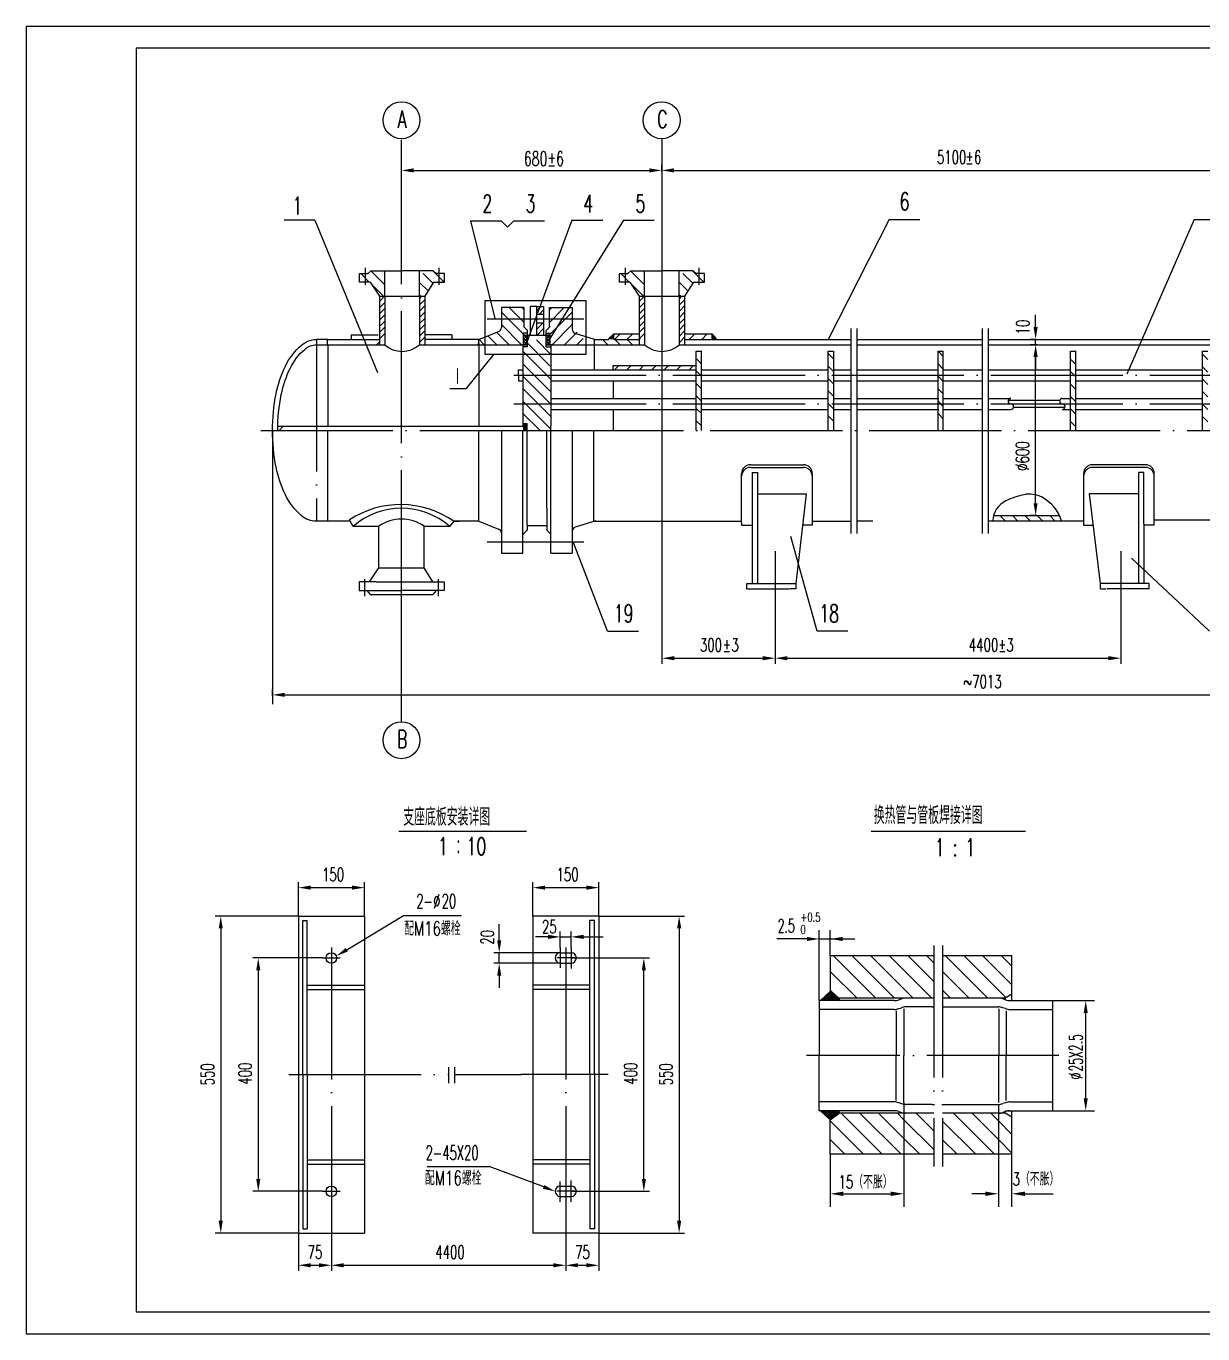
# Model space of a CAD drawing. Extents: x -1018 to 1609, y -45 to 1303.
# Drawn here: x -168.4 to 98.8, y 700.8 to 997.8 of the extents above; entities that cross this region are included whole.
import ezdxf
from ezdxf.enums import TextEntityAlignment as Align

# ---------------------------------------------------------------- set-up
doc = ezdxf.new("R2010")
doc.units = 0
doc.header["$MEASUREMENT"] = 0
doc.linetypes.add('DASHDOT-M', pattern=[36, 30, -3, 0, -3])
doc.linetypes.add('DIVIDE-M', pattern=[39, 30, -3, 0, -3, 0, -3])
doc.layers.get('0').update_dxf_attribs({"linetype": 'CONTINUOUS'})
for name, color, linetype in [('1', 3, 'CONTINUOUS'), ('CDR_DWG1', 4, 'CONTINUOUS'), ('CDR_DWG2', 2, 'CONTINUOUS'), ('CDR_DWG3', 1, 'DASHDOT-M'), ('CDR_DWG4', 3, 'DIVIDE-M')]:
    doc.layers.add(name, color=color, linetype=linetype)
doc.styles.add('HZ', font='romans', dxfattribs={"width": 0.7, "bigfont": 'hz'})

# ---------------------------------------------------------------- blocks, each defined once
blk = doc.blocks.new('*X95')
at = {"layer": '1', "color": 0, "linetype": 'Continuous'}
for p, q in [((-22608.98, -21032.62), (-22618.6, -21023)), ((-22604.74, -21032.62), (-22614.36, -21023)), ((-22600.5, -21032.62), (-22610.12, -21023)), ((-22596.25, -21032.62), (-22605.88, -21023)), ((-22595.79, -21028.84), (-22601.63, -21023)), ((-22595.79, -21024.6), (-22597.39, -21023)), ((-22583.53, -21032.62), (-22593.15, -21023)), ((-22579.4, -21032.51), (-22588.91, -21023)), ((-22578.04, -21029.62), (-22584.66, -21023)), ((-22578.04, -21025.37), (-22580.42, -21023)), ((-22613.22, -21032.62), (-22619.31, -21026.54)), ((-22587.77, -21032.62), (-22593.79, -21026.6)), ((-22618.05, -21032.04), (-22619.31, -21030.78)), ((-22592.01, -21032.62), (-22593.79, -21030.84)), ((-22607.48, -21068.07), (-22616.79, -21058.75)), ((-22603.23, -21068.07), (-22612.55, -21058.75)), ((-22602.58, -21064.47), (-22608.31, -21058.75)), ((-22602.58, -21060.23), (-22604.06, -21058.75)), ((-22595.79, -21067.03), (-22602.58, -21060.23)), ((-22595.79, -21062.78), (-22599.82, -21058.75)), ((-22582.02, -21068.07), (-22591.33, -21058.76)), ((-22581.11, -21064.73), (-22587.09, -21058.76)), ((-22581.11, -21060.49), (-22582.85, -21058.76)), ((-22611.72, -21068.07), (-22619.31, -21060.48)), ((-22586.26, -21068.07), (-22593.79, -21060.54)), ((-22578.04, -21063.56), (-22581.11, -21060.49)), ((-22615.96, -21068.07), (-22619.31, -21064.72)), ((-22598.99, -21068.07), (-22602.58, -21064.47)), ((-22590.51, -21068.07), (-22593.79, -21064.78)), ((-22578.04, -21067.8), (-22581.11, -21064.73))]:
    blk.add_line(p, q, dxfattribs=at)
blk = doc.blocks.new('*X94')
at = {"layer": '1', "color": 0, "linetype": 'Continuous'}
for p, q in [((-22621.42, -21058.18), (-22621.46, -21058.23)), ((-22620.99, -21058.18), (-22621.24, -21058.43)), ((-22621.16, -21058.18), (-22619.15, -21060.19)), ((-22620.57, -21058.18), (-22621.03, -21058.64)), ((-22620.15, -21058.18), (-22620.81, -21058.85)), ((-22620.73, -21058.18), (-22618.91, -21060)), ((-22619.72, -21058.18), (-22620.59, -21059.06)), ((-22619.3, -21058.18), (-22620.38, -21059.26)), ((-22620.31, -21058.18), (-22618.67, -21059.82)), ((-22618.87, -21058.18), (-22620.16, -21059.47)), ((-22618.45, -21058.18), (-22619.94, -21059.68)), ((-22619.88, -21058.18), (-22618.44, -21059.63)), ((-22618.02, -21058.18), (-22619.72, -21059.89)), ((-22617.6, -21058.18), (-22619.51, -21060.09)), ((-22619.46, -21058.18), (-22618.2, -21059.45)), ((-22617.31, -21058.32), (-22619.28, -21060.29)), ((-22619.04, -21058.18), (-22617.96, -21059.26)), ((-22618.61, -21058.18), (-22617.72, -21059.08)), ((-22618.19, -21058.18), (-22617.48, -21058.89)), ((-22617.76, -21058.18), (-22617.31, -21058.64)), ((-22617.31, -21058.74), (-22617.39, -21058.82)), ((-22617.34, -21058.18), (-22617.31, -21058.21))]:
    blk.add_line(p, q, dxfattribs=at)
blk = doc.blocks.new('*X93')
at = {"layer": '1', "color": 0, "linetype": 'Continuous'}
for p, q in [((-22621.42, -21033.19), (-22621.46, -21033.14)), ((-22620.99, -21033.19), (-22621.24, -21032.94)), ((-22621.16, -21033.19), (-22619.15, -21031.18)), ((-22620.57, -21033.19), (-22621.03, -21032.73)), ((-22620.15, -21033.19), (-22620.81, -21032.52)), ((-22620.73, -21033.19), (-22618.91, -21031.37)), ((-22619.72, -21033.19), (-22620.59, -21032.32)), ((-22619.3, -21033.19), (-22620.38, -21032.11)), ((-22620.31, -21033.19), (-22618.67, -21031.55)), ((-22618.87, -21033.19), (-22620.16, -21031.9)), ((-22618.45, -21033.19), (-22619.94, -21031.69)), ((-22619.88, -21033.19), (-22618.44, -21031.74)), ((-22618.02, -21033.19), (-22619.73, -21031.49)), ((-22617.6, -21033.19), (-22619.51, -21031.28)), ((-22619.46, -21033.19), (-22618.2, -21031.92)), ((-22617.31, -21033.06), (-22619.28, -21031.08)), ((-22619.04, -21033.19), (-22617.96, -21032.11)), ((-22618.61, -21033.19), (-22617.72, -21032.29)), ((-22618.19, -21033.19), (-22617.48, -21032.48)), ((-22617.76, -21033.19), (-22617.31, -21032.73)), ((-22617.31, -21032.63), (-22617.39, -21032.55)), ((-22617.34, -21033.19), (-22617.31, -21033.16))]:
    blk.add_line(p, q, dxfattribs=at)
blk = doc.blocks.new('*X38')
for p, q in [((209.78, 208.83), (208.66, 209.95)), ((209.78, 206), (208.66, 207.12)), ((209.78, 203.17), (208.66, 204.29)), ((209.78, 200.34), (208.66, 201.46)), ((209.78, 197.51), (208.66, 198.64)), ((209.78, 194.69), (208.66, 195.81))]:
    blk.add_line(p, q)
blk = doc.blocks.new('*X39')
for p, q in [((184.86, 208.29), (183.66, 209.49)), ((184.86, 205.47), (183.66, 206.67)), ((184.86, 202.64), (183.66, 203.84)), ((184.86, 199.81), (183.66, 201.01)), ((184.86, 196.98), (183.66, 198.18)), ((184.86, 194.15), (183.66, 195.35))]:
    blk.add_line(p, q)
blk = doc.blocks.new('*X40')
for p, q in [((154.86, 207.18), (153.66, 208.38)), ((154.86, 204.35), (153.66, 205.55)), ((154.86, 201.52), (153.66, 202.72)), ((154.86, 198.7), (153.66, 199.9)), ((154.86, 195.87), (153.66, 197.07)), ((154.83, 193.07), (153.66, 194.24))]:
    blk.add_line(p, q)
blk = doc.blocks.new('*X14')
for p, q in [((90.66, 104.5), (85.24, 109.92)), ((90.66, 107.33), (87.36, 110.63)), ((90.66, 101.68), (84.29, 108.04)), ((90.66, 98.85), (84.29, 105.21)), ((90.66, 96.02), (84.29, 102.38)), ((90.66, 93.19), (84.29, 99.56)), ((90.66, 90.36), (84.29, 96.73)), ((88.12, 90.08), (84.29, 93.9))]:
    blk.add_line(p, q)
blk = doc.blocks.new('*X42')
at = {"color": 0}
for p, q in [((113.06, 199.34), (113.36, 199.65)), ((113.75, 198.94), (113.06, 199.64)), ((113.06, 198.92), (113.75, 199.61)), ((113.75, 198.52), (113.06, 199.21)), ((113.06, 198.5), (113.75, 199.19)), ((113.75, 199.37), (113.47, 199.65)), ((113.75, 198.1), (113.06, 198.79)), ((113.33, 198.1), (113.06, 198.36)), ((113.08, 198.1), (113.75, 198.76)), ((113.51, 198.1), (113.75, 198.34))]:
    blk.add_line(p, q, dxfattribs=at)
blk = doc.blocks.new('*X18')
for p, q in [((218.61, 171.71), (217.45, 172.87)), ((221.44, 171.71), (220.24, 172.91)), ((224.27, 171.71), (223.07, 172.91)), ((227.1, 171.71), (225.9, 172.91)), ((229.92, 171.71), (228.72, 172.91))]:
    blk.add_line(p, q)
blk = doc.blocks.new('*X13')
for p, q in [((41.06, 114.6), (44.43, 117.97)), ((41.06, 117.43), (41.6, 117.97)), ((41.06, 111.77), (46.21, 116.92)), ((41.64, 109.52), (46.21, 114.09)), ((44.47, 109.52), (47.32, 112.37)), ((47.29, 109.52), (48.73, 110.96))]:
    blk.add_line(p, q)
blk = doc.blocks.new('*X34')
for p, q in [((117.47, 219.29), (118.39, 220.21)), ((118.04, 218.45), (119.01, 219.42))]:
    blk.add_line(p, q)
blk = doc.blocks.new('*X19')
for p, q in [((85.38, 225.75), (83.45, 227.68)), ((88.87, 225.09), (85.69, 228.27)), ((99.8, 225.47), (97.59, 227.68)), ((102.35, 225.75), (99.78, 228.32)), ((88.61, 222.51), (85.86, 225.27)), ((98.72, 223.72), (96.77, 225.67)), ((97.1, 222.51), (96.77, 222.85))]:
    blk.add_line(p, q)
blk = doc.blocks.new('*X15')
for p, q in [((114.44, 233.24), (115.33, 234.12)), ((114.44, 233.94), (114.62, 234.12)), ((114.44, 232.53), (115.36, 233.45)), ((115.36, 232.54), (114.44, 233.45)), ((115.17, 232.02), (114.44, 232.75)), ((114.46, 232.02), (114.44, 232.04)), ((115.36, 233.24), (114.48, 234.12)), ((114.64, 232.02), (115.36, 232.74)), ((115.36, 233.95), (115.19, 234.12))]:
    blk.add_line(p, q)
blk = doc.blocks.new('*X22')
for p, q in [((149.84, 221.96), (150.39, 222.51)), ((149.84, 220.55), (151.04, 221.75)), ((149.84, 219.13), (151.04, 220.34)), ((149.84, 217.72), (151.04, 218.93)), ((149.84, 216.3), (151.04, 217.51)), ((149.84, 214.89), (151.04, 216.1)), ((149.84, 213.48), (151.04, 214.68)), ((149.84, 212.06), (151.04, 213.27))]:
    blk.add_line(p, q)
blk = doc.blocks.new('*X21')
for p, q in [((140.74, 221.35), (141.9, 222.51)), ((140.74, 219.93), (141.94, 221.13)), ((140.74, 218.52), (141.94, 219.72)), ((140.74, 217.11), (141.94, 218.31)), ((140.74, 215.69), (141.94, 216.89)), ((140.74, 214.28), (141.94, 215.48)), ((140.74, 212.86), (141.94, 214.06))]:
    blk.add_line(p, q)
blk = doc.blocks.new('*X35')
for p, q in [((117.47, 215.05), (118.81, 216.39)), ((117.52, 213.69), (119.01, 215.18)), ((118.94, 213.69), (119.01, 213.76))]:
    blk.add_line(p, q)
blk = doc.blocks.new('*X17')
for p, q in [((159.06, 238.25), (160.3, 239.5)), ((161.89, 238.25), (163.13, 239.5))]:
    blk.add_line(p, q)
blk = doc.blocks.new('*X20')
for p, q in [((133.56, 211.51), (132.36, 212.71)), ((136.38, 211.51), (135.18, 212.71)), ((139.21, 211.51), (138.01, 212.71))]:
    blk.add_line(p, q)
blk = doc.blocks.new('*X16')
for p, q in [((142.09, 238.25), (143.33, 239.49)), ((144.92, 238.25), (146.15, 239.49)), ((147.75, 238.25), (147.88, 238.39))]:
    blk.add_line(p, q)
blk = doc.blocks.new('*X41')
for p, q in [((135.11, 205.82), (136.07, 206.79)), ((137.94, 205.82), (138.9, 206.79)), ((140.76, 205.82), (141.73, 206.79)), ((143.59, 205.82), (144.56, 206.79)), ((146.42, 205.82), (147.39, 206.79)), ((149.25, 205.82), (150.22, 206.79)), ((152.08, 205.82), (153.05, 206.79))]:
    blk.add_line(p, q)
blk = doc.blocks.new('*X36')
for p, q in [((269.86, 208.15), (268.66, 209.35)), ((269.86, 205.32), (268.66, 206.52)), ((269.86, 202.49), (268.66, 203.69)), ((269.86, 199.66), (268.66, 200.86)), ((269.86, 196.83), (268.66, 198.03)), ((269.86, 194.01), (268.66, 195.21))]:
    blk.add_line(p, q)
blk = doc.blocks.new('*X37')
for p, q in [((239.86, 207.03), (238.66, 208.23)), ((239.86, 209.86), (239.65, 210.07)), ((239.86, 204.21), (238.66, 205.41)), ((239.86, 201.38), (238.66, 202.58)), ((239.86, 198.55), (238.66, 199.75)), ((239.86, 195.72), (238.66, 196.92)), ((239.68, 193.07), (238.66, 194.09))]:
    blk.add_line(p, q)

msp = doc.modelspace()

# ---------------------------------------------------------------- linework, layer by layer
for p, q in [((-168.44, 997.76), (672.56, 997.76)), ((-168.44, 997.76), (672.56, 997.76)), ((-168.44, 997.76), (-168.44, 700.76)), ((-83.19, 947.13), (-83.19, 971.92)), ((-24.1, 972.15), (-24.1, 947.13)), ((-24.1, 964.82), (-24.1, 966.25)), ((-24.1, 965.54), (-24.1, 963.75)), ((-80.39, 965), (-26.9, 965)), ((-21.3, 965), (107.86, 965)), ((-102.85, 953.69), (-109.85, 953.69)), ((-102.85, 953.69), (-88.62, 919.08)), ((-67.53, 953.52), (-61.97, 931.36)), ((-67.53, 953.52), (-60.53, 953.52)), ((-60.53, 953.52), (-59.11, 952.1)), ((-59.11, 952.1), (-57.7, 953.52)), ((-57.7, 953.52), (-50.7, 953.52)), ((-44.48, 953.69), (-54.92, 925.4)), ((-32.79, 953.69), (-49.76, 926.43)), ((-44.48, 953.69), (-37.48, 953.69)), ((-32.79, 953.69), (-25.79, 953.69)), ((27.57, 953.88), (13.65, 926.41)), ((27.57, 953.88), (34.57, 953.88)), ((96.87, 953.88), (81.58, 918.7)), ((96.87, 953.88), (103.87, 953.88)), ((60.83, 929.41), (60.83, 932.21)), ((-35.02, 927.84), (-36.19, 926.77)), ((-12.72, 927.85), (-11.72, 926.77)), ((-24.03, 923.89), (-24.03, 852.96)), ((60.83, 926.61), (59.58, 926.61)), ((61.21, 925.41), (59.58, 925.41)), ((60.83, 925.41), (60.83, 926.61)), ((60.83, 925.41), (60.83, 926.61)), ((-62.26, 923.15), (-68.59, 915.39)), ((60.83, 889.42), (60.83, 922.61)), ((60.83, 922.61), (60.83, 919.81)), ((-68.59, 915.39), (-72.21, 915.39)), ((-112.49, 905.96), (-112.49, 843.75)), ((-36.39, 860.34), (-44.18, 880.61)), ((11.2, 860.34), (5.26, 881.87)), ((1.66, 878.49), (1.66, 854.98)), ((80.16, 878.49), (80.16, 854.98)), ((82.61, 876.93), (100.31, 860.34)), ((-83.19, 839.79), (-83.19, 866.99)), ((-36.39, 860.34), (-29.39, 860.34)), ((18.2, 860.34), (11.2, 860.34)), ((-21.23, 854.21), (-1.14, 854.21)), ((1.66, 854.98), (1.66, 852.96)), ((4.46, 854.21), (77.36, 854.21)), ((80.16, 854.98), (80.16, 852.96)), ((-112.49, 845.65), (-112.49, 847.14)), ((-109.69, 845.89), (183.91, 845.89)), ((-106.62, 795.63), (-106.62, 803.35)), ((-103.82, 802.1), (-94.42, 802.1)), ((-91.62, 795.63), (-91.62, 803.35)), ((-53.38, 795.63), (-53.38, 803.35)), ((-50.58, 802.1), (-41.18, 802.1)), ((-38.38, 795.63), (-38.38, 803.35)), ((-106.62, 795.63), (-125.49, 795.63)), ((-95.6, 788.01), (-82.77, 795.79)), ((-82.77, 795.79), (-78.15, 795.79)), ((-78.15, 795.79), (-69.54, 795.79)), ((-61, 790.13), (-61, 793.8)), ((-38.38, 795.63), (-18.88, 795.63)), ((-124.24, 792.83), (-124.24, 726.43)), ((-49.93, 790.92), (-52.73, 790.92)), ((-47.13, 788.54), (-47.13, 792.17)), ((-47.13, 790.92), (-44.63, 790.92)), ((-44.63, 788.54), (-44.63, 792.17)), ((-41.83, 790.92), (-37.38, 790.92)), ((-20.13, 792.83), (-20.13, 726.43)), ((8.88, 790.45), (2.04, 790.45)), ((11.68, 776.44), (11.68, 792.45)), ((11.68, 790.45), (19.78, 790.45)), ((14.18, 786.63), (14.18, 792.45)), ((-47.13, 787.33), (-62.25, 787.33)), ((-61, 784.93), (-61, 787.33)), ((-101.16, 786.13), (-116.97, 786.13)), ((-47.13, 784.93), (-62.25, 784.93)), ((-44.63, 786.13), (-26.9, 786.13)), ((-115.72, 783.33), (-115.72, 735.93)), ((-61, 782.13), (-61, 779.33)), ((-28.15, 735.93), (-28.15, 783.33)), ((64.65, 776.44), (74.21, 776.44)), ((72.21, 754.24), (72.21, 773.64)), ((30.9, 753.34), (30.9, 729.57)), ((52.38, 752.87), (52.38, 729.57)), ((64.65, 751.44), (74.21, 751.44)), ((14.18, 741.56), (14.18, 729.57)), ((55.44, 741.62), (55.38, 741.56)), ((55.38, 741.56), (55.38, 729.57)), ((-77.37, 738.79), (-63.26, 738.79)), ((-50.9, 734.12), (-63.26, 738.79)), ((-101.16, 733.13), (-116.97, 733.13)), ((-44.63, 733.13), (-26.9, 733.13)), ((17.18, 732.57), (27.9, 732.57)), ((49.38, 732.57), (46.38, 732.57)), ((58.38, 732.57), (64.84, 732.57)), ((-99.12, 730.56), (-99.12, 715.08)), ((-45.88, 730.56), (-45.88, 715.08)), ((-106.62, 723.63), (-125.49, 723.63)), ((-106.62, 723.63), (-106.62, 715.08)), ((-38.38, 723.63), (-38.38, 715.08)), ((-38.38, 723.63), (-18.88, 723.63)), ((-103.82, 716.33), (-101.92, 716.33)), ((-96.32, 716.33), (-48.68, 716.33)), ((-43.08, 716.33), (-41.18, 716.33)), ((-168.44, 700.76), (672.56, 700.76))]:
    msp.add_line(p, q)
for centre, radius, start, end in [((62.03, 873.26), 18.49, 101.9656, 115.433), ((59.44, 885.45), 6.03, 61.6916, 101.9656), ((56.32, 885.26), 5.2, 115.433, 178.1153), ((57.89, 882.56), 9.3, 17.9185, 61.6916)]:
    msp.add_arc(centre, radius, start, end)
for points in [[(-80.39, 965.47), (-80.39, 964.53), (-83.19, 965)], [(-26.9, 965.47), (-26.9, 964.53), (-24.1, 965)], [(-21.3, 965.47), (-21.3, 964.53), (-24.1, 965)], [(-35.02, 926.61), (-35.02, 927.86), (-36.3, 926.61)], [(-12.68, 926.64), (-12.68, 927.78), (-11.69, 926.69)], [(60.36, 929.41), (61.29, 929.41), (60.83, 926.61)], [(60.36, 922.61), (61.29, 922.61), (60.83, 925.41)], [(60.36, 922.61), (61.29, 922.61), (60.83, 925.41)], [(60.36, 889.42), (61.29, 889.42), (60.83, 886.62)], [(-21.23, 854.68), (-21.23, 853.74), (-24.03, 854.21)], [(-1.14, 854.68), (-1.14, 853.74), (1.66, 854.21)], [(4.46, 854.68), (4.46, 853.74), (1.66, 854.21)], [(77.36, 854.68), (77.36, 853.74), (80.16, 854.21)], [(-109.69, 846.35), (-109.69, 845.42), (-112.49, 845.89)], [(-103.82, 802.57), (-103.82, 801.64), (-106.62, 802.1)], [(-94.42, 802.57), (-94.42, 801.64), (-91.62, 802.1)], [(-50.58, 802.57), (-50.58, 801.64), (-53.38, 802.1)], [(-41.18, 802.57), (-41.18, 801.64), (-38.38, 802.1)], [(-124.71, 792.83), (-123.77, 792.83), (-124.24, 795.63)], [(-20.6, 792.83), (-19.66, 792.83), (-20.13, 795.63)], [(-61.46, 790.13), (-60.53, 790.13), (-61, 787.33)], [(-49.93, 791.39), (-49.93, 790.45), (-47.13, 790.92)], [(-41.83, 791.39), (-41.83, 790.45), (-44.63, 790.92)], [(8.88, 790.91), (8.88, 789.98), (11.68, 790.45)], [(16.98, 790.91), (16.98, 789.98), (14.18, 790.45)], [(-95.36, 787.61), (-95.84, 788.41), (-98, 786.56)], [(-116.18, 783.33), (-115.25, 783.33), (-115.72, 786.13)], [(-61.46, 782.13), (-60.53, 782.13), (-61, 784.93)], [(-28.61, 783.33), (-27.68, 783.33), (-28.15, 786.13)], [(71.74, 773.64), (72.67, 773.64), (72.21, 776.44)], [(71.74, 754.24), (72.67, 754.24), (72.21, 751.44)], [(-116.18, 735.93), (-115.25, 735.93), (-115.72, 733.13)], [(-50.74, 734.55), (-51.07, 733.68), (-48.28, 733.13)], [(-28.61, 735.93), (-27.68, 735.93), (-28.15, 733.13)], [(17.18, 733.07), (17.18, 732.07), (14.18, 732.57)], [(27.9, 733.07), (27.9, 732.07), (30.9, 732.57)], [(49.38, 733.07), (49.38, 732.07), (52.38, 732.57)], [(58.38, 733.07), (58.38, 732.07), (55.38, 732.57)], [(-124.71, 726.43), (-123.77, 726.43), (-124.24, 723.63)], [(-20.6, 726.43), (-19.66, 726.43), (-20.13, 723.63)], [(-103.82, 716.8), (-103.82, 715.87), (-106.62, 716.33)], [(-101.92, 716.8), (-101.92, 715.87), (-99.12, 716.33)], [(-96.32, 716.8), (-96.32, 715.87), (-99.12, 716.33)], [(-48.68, 716.8), (-48.68, 715.87), (-45.88, 716.33)], [(-43.08, 716.8), (-43.08, 715.87), (-45.88, 716.33)], [(-41.18, 716.8), (-41.18, 715.87), (-38.38, 716.33)]]:
    msp.add_solid(points)
at = {"layer": 'CDR_DWG1'}
for p, q in [((667.56, 992.76), (-143.44, 992.76)), ((-143.44, 992.76), (-143.44, 705.76)), ((-83.19, 964.82), (-83.19, 966.25)), ((-92.71, 941.57), (-90.78, 941.57)), ((-92.71, 939.64), (-92.71, 941.57)), ((-90.78, 941.57), (-90.89, 941.57)), ((-90.78, 941.57), (-90.14, 942.21)), ((-90.14, 942.21), (-83.19, 942.21)), ((-87.01, 936.41), (-87.01, 942.21)), ((-75.98, 942.21), (-83.19, 942.21)), ((-79.11, 936.41), (-79.11, 942.21)), ((-75.33, 941.57), (-75.98, 942.21)), ((-73.4, 941.57), (-75.33, 941.57)), ((-73.4, 939.64), (-73.4, 941.57)), ((-33.69, 939.64), (-33.69, 941.57)), ((-33.69, 941.57), (-31.75, 941.57)), ((-31.75, 941.57), (-31.86, 941.57)), ((-31.75, 941.57), (-31.11, 942.21)), ((-31.11, 942.21), (-29.98, 942.21)), ((-29.98, 942.21), (-28.13, 942.21)), ((-28.13, 942.21), (-24.03, 942.21)), ((-27.98, 936.41), (-27.98, 942.21)), ((-19.92, 942.21), (-24.03, 942.21)), ((-20.09, 936.41), (-20.09, 942.21)), ((-18.09, 942.21), (-19.92, 942.21)), ((-16.95, 942.21), (-18.09, 942.21)), ((-16.3, 941.57), (-16.95, 942.21)), ((-14.37, 941.57), (-16.3, 941.57)), ((-14.37, 939.64), (-14.37, 941.57)), ((-90.34, 939.64), (-92.71, 939.64)), ((-90.34, 939.64), (-88.21, 936.43)), ((-75.92, 939.64), (-77.91, 936.41)), ((-75.92, 939.64), (-73.4, 939.64)), ((-31.31, 939.64), (-33.69, 939.64)), ((-31.31, 939.64), (-29.18, 936.43)), ((-16.89, 939.64), (-18.88, 936.41)), ((-16.89, 939.64), (-14.37, 939.64)), ((-88.21, 936.43), (-88.21, 925.41)), ((-88.11, 936.41), (-87.01, 936.41)), ((-87.01, 936.41), (-79.11, 936.41)), ((-87.01, 936.41), (-87.01, 925.41)), ((-79.11, 936.74), (-79.11, 925.41)), ((-79.11, 936.41), (-77.91, 936.41)), ((-77.91, 936.41), (-77.91, 925.41)), ((-29.18, 936.43), (-29.18, 925.41)), ((-29.08, 936.41), (-27.98, 936.41)), ((-27.98, 936.41), (-20.09, 936.41)), ((-27.98, 936.41), (-27.98, 925.41)), ((-20.09, 936.74), (-20.09, 925.41)), ((-20.09, 936.41), (-18.88, 936.41)), ((-18.88, 936.41), (-18.88, 925.41)), ((-60.49, 933.85), (-60.49, 929.33)), ((-55.34, 933.85), (-60.49, 933.85)), ((-55.34, 929.54), (-55.34, 933.85)), ((-52.46, 934.11), (-54, 934.11)), ((-54, 934.11), (-54, 927.58)), ((-52.46, 934.11), (-50.91, 934.11)), ((-52.46, 932.34), (-52.46, 934.11)), ((-50.91, 934.11), (-50.91, 931.67)), ((-49.58, 933.85), (-44.43, 933.85)), ((-49.58, 929.54), (-49.58, 933.85)), ((-44.43, 933.85), (-44.43, 928.93)), ((-52.46, 932.34), (-50.91, 932.34)), ((-52.46, 931.67), (-52.46, 932.34)), ((-52.46, 929.62), (-52.46, 931.67)), ((-50.91, 930.28), (-52.46, 930.28)), ((-52.46, 927.58), (-52.46, 929.62)), ((-50.91, 931.67), (-50.91, 929.67)), ((-50.91, 929.67), (-50.91, 927.58)), ((-94.65, 927.66), (-88.46, 927.66)), ((-94.65, 927.66), (-94.65, 926.57)), ((-88.23, 926.98), (-88.21, 926.98)), ((-71.72, 927.66), (-77.91, 927.66)), ((-71.72, 927.66), (-71.72, 926.57)), ((-65.6, 926.56), (-61.19, 928.38)), ((-63.01, 926.84), (-63.53, 927.38)), ((-54.59, 928.07), (-55.53, 928.07)), ((-54.56, 928.62), (-55.48, 929.54)), ((-55.48, 927.58), (-55.48, 928.07)), ((-55.48, 925.41), (-55.48, 927.58)), ((-55.46, 927.58), (-54.56, 927.58)), ((-54.56, 928.26), (-54.56, 928.62)), ((-54.56, 927.59), (-54.56, 928.26)), ((-54.56, 925.43), (-54.56, 927.59)), ((-54.56, 927.58), (-52.46, 927.58)), ((-52.46, 927.58), (-50.91, 927.58)), ((-50.91, 927.58), (-49.47, 927.58)), ((-49.45, 927.58), (-50.36, 927.58)), ((-50.35, 928.62), (-49.43, 929.54)), ((-50.35, 928.26), (-50.35, 928.62)), ((-50.35, 927.59), (-50.35, 928.26)), ((-50.35, 925.43), (-50.35, 927.59)), ((-50.32, 928.07), (-49.38, 928.07)), ((-49.43, 927.58), (-49.43, 928.07)), ((-49.43, 925.41), (-49.43, 927.58)), ((-39.39, 926.61), (-43.73, 927.98)), ((-29.18, 927.84), (-35.02, 927.84)), ((-35.02, 927.84), (-35.02, 926.61)), ((-18.88, 927.85), (-12.72, 927.85)), ((-12.72, 927.85), (-12.72, 926.62)), ((18.84, 929.11), (18.84, 882.57)), ((20.21, 929.11), (20.21, 882.57)), ((48.69, 929.11), (48.69, 882.57)), ((50.06, 929.11), (50.06, 882.57)), ((-99.89, 926.58), (-102.53, 926.58)), ((-102.53, 925.38), (-99.97, 925.38)), ((-99.97, 925.38), (-99.97, 926.58)), ((-99.97, 925.38), (-89.44, 925.38)), ((-99.97, 925.38), (-88.26, 925.38)), ((-99.89, 926.58), (-88.21, 926.58)), ((-99.89, 925.38), (-99.89, 906.94)), ((-88.87, 925.38), (-88.21, 926.04)), ((-88.23, 925.38), (-87, 925.38)), ((-79.12, 925.38), (-65.57, 925.38)), ((-65.54, 926.57), (-77.91, 926.57)), ((-65.88, 925.38), (-65.6, 925.67)), ((-65.6, 925.38), (-65.6, 926.56)), ((-65.6, 925.67), (-65.6, 906.94)), ((-65.58, 925.41), (-54.56, 925.41)), ((-64.41, 925.42), (-65.54, 926.57)), ((-55.63, 925.55), (-55.63, 917.01)), ((-54.56, 924.94), (-55.63, 924.94)), ((-54.56, 924.94), (-54.56, 925.43)), ((-50.35, 924.94), (-50.35, 925.43)), ((-50.35, 925.41), (-35.35, 925.41)), ((-50.35, 924.94), (-49.28, 924.94)), ((-49.27, 925.55), (-49.27, 917.01)), ((-39.4, 926.61), (-39.4, 919.72)), ((-39.38, 926.61), (-36.09, 926.61)), ((-35.35, 925.41), (-27.98, 925.41)), ((-34.87, 926.61), (-29.18, 926.61)), ((-34.49, 926.61), (-29.18, 926.61)), ((-20.09, 925.41), (2.2, 925.41)), ((-18.88, 926.61), (-12.72, 926.61)), ((-18.88, 926.61), (0.46, 926.61)), ((-16.27, 905.96), (-16.27, 923.96)), ((-16.27, 923.96), (-15.07, 923.96)), ((-15.07, 905.96), (-15.07, 923.96)), ((0.46, 926.61), (18.84, 926.61)), ((2.2, 925.41), (18.84, 925.41)), ((13.73, 905.96), (13.73, 923.96)), ((13.73, 923.96), (14.93, 923.96)), ((14.93, 923.96), (14.93, 905.96)), ((20.21, 926.61), (48.69, 926.61)), ((20.21, 925.41), (48.69, 925.41)), ((38.73, 905.96), (38.73, 923.96)), ((38.78, 923.96), (38.9, 923.96)), ((38.9, 923.96), (39.86, 923.96)), ((39.86, 905.96), (39.86, 923.96)), ((50.06, 926.61), (95.7, 926.61)), ((50.06, 925.41), (96.47, 925.41)), ((68.73, 905.96), (68.73, 923.96)), ((68.77, 923.96), (69.93, 923.96)), ((69.93, 905.96), (69.93, 923.96)), ((95.7, 926.61), (116.76, 926.61)), ((96.47, 925.41), (117.96, 925.41)), ((98.67, 923.96), (99.93, 923.96)), ((98.73, 919.96), (98.73, 923.96)), ((-56.59, 919.71), (-55.63, 919.71)), ((-56.59, 918.46), (-56.59, 919.71)), ((-56.59, 918.46), (-56.59, 917.21)), ((-49.27, 919.71), (-21.02, 919.71)), ((-35.12, 919.7), (-35.12, 920.68)), ((-35.12, 920.68), (-16.27, 920.68)), ((-21.02, 919.71), (-16.27, 919.71)), ((-15.07, 919.71), (8.88, 919.71)), ((8.88, 919.71), (13.73, 919.71)), ((14.93, 919.71), (18.84, 919.71)), ((20.21, 919.71), (38.73, 919.71)), ((39.86, 919.71), (48.69, 919.71)), ((50.06, 919.71), (68.73, 919.71)), ((69.93, 919.71), (98.81, 919.71)), ((98.73, 905.96), (98.73, 919.71)), ((-56.59, 917.21), (-55.63, 917.21)), ((-55.63, 916.96), (-55.63, 906.94)), ((-49.27, 917.21), (-21.3, 917.21)), ((-49.27, 916.96), (-49.27, 906.96)), ((-35.14, 917.21), (-35.14, 913.21)), ((-21.3, 917.21), (-16.27, 917.21)), ((-15.07, 917.21), (8.88, 917.21)), ((8.88, 917.21), (13.73, 917.21)), ((14.93, 917.21), (18.84, 917.21)), ((20.21, 917.21), (38.78, 917.21)), ((39.86, 917.21), (48.69, 917.21)), ((50.06, 917.21), (68.75, 917.21)), ((69.93, 917.21), (98.81, 917.21)), ((-49.27, 913.21), (-21.27, 913.21)), ((-21.27, 913.21), (-16.27, 913.21)), ((-15.07, 913.21), (8.73, 913.21)), ((8.73, 913.21), (13.73, 913.21)), ((14.93, 913.21), (18.84, 913.21)), ((20.21, 913.21), (38.84, 913.21)), ((39.86, 913.21), (48.69, 913.21)), ((50.06, 913.21), (55.2, 913.21)), ((66.38, 912.74), (54.61, 912.74)), ((66.89, 913.21), (68.91, 913.21)), ((70.05, 913.21), (98.74, 913.21)), ((-49.27, 910.71), (-21.27, 910.71)), ((-35.14, 910.71), (-35.14, 905.96)), ((-21.27, 910.71), (-16.27, 910.71)), ((-15.07, 910.71), (8.73, 910.71)), ((8.73, 910.71), (13.73, 910.71)), ((14.93, 910.71), (18.88, 910.71)), ((20.22, 910.71), (38.84, 910.71)), ((39.86, 910.71), (48.69, 910.71)), ((50.06, 910.71), (55.2, 910.71)), ((67.47, 911.18), (55.71, 911.18)), ((66.9, 910.71), (68.91, 910.71)), ((70.05, 910.71), (98.74, 910.71)), ((-111.19, 906.94), (-55.38, 906.94)), ((-111, 905.96), (-110.02, 906.96)), ((-99.97, 905.94), (-99.97, 885.3)), ((-65.61, 885.33), (-65.61, 905.96)), ((-60.49, 905.96), (-60.49, 878.08)), ((-55.63, 878.08), (-55.63, 905.96)), ((-55.38, 905.97), (-55.38, 907.51)), ((-55.38, 907.51), (-54.68, 907.51)), ((-54.69, 905.96), (-55.38, 905.96)), ((-54.69, 907.51), (-54.69, 905.96)), ((-54.68, 888.27), (-54.68, 905.96)), ((-50.21, 888.27), (-50.21, 905.96)), ((-49.27, 905.96), (-49.27, 906.96)), ((-49.27, 878.08), (-49.27, 905.96)), ((-44.43, 905.96), (-44.43, 878.08)), ((-39.58, 905.96), (-39.58, 885.25)), ((-3.95, 898.14), (8.1, 898.14)), ((-3.95, 897.54), (8.1, 897.54)), ((85.78, 898.14), (73.73, 898.14)), ((85.78, 897.54), (73.73, 897.54)), ((-5.95, 885.03), (-5.95, 896.14)), ((-3.57, 896.35), (-3.57, 871.14)), ((-3.57, 896.35), (-2.37, 896.35)), ((-2.37, 896.35), (-2.37, 871.14)), ((10.1, 896.14), (10.1, 884.44)), ((71.73, 896.14), (71.73, 884.44)), ((84.2, 896.35), (84.2, 871.14)), ((85.4, 896.35), (84.2, 896.35)), ((85.4, 884.72), (85.4, 896.35)), ((87.78, 884.44), (87.78, 896.14)), ((-2.37, 891.56), (8.74, 891.56)), ((8.74, 891.56), (6.35, 871.14)), ((73, 891.56), (75.48, 871.14)), ((84.2, 891.56), (73, 891.56)), ((-54.68, 884.48), (-54.68, 888.27)), ((-50.21, 888.27), (-50.21, 884.48)), ((-99.89, 885.3), (-102.53, 885.3)), ((-94.88, 885.33), (-99.97, 885.33)), ((-94.2, 884.12), (-95.03, 885.61)), ((-71.34, 885.33), (-72.25, 884.12)), ((-71.34, 885.33), (-70.11, 885.33)), ((-65.61, 885.33), (-71.34, 885.33)), ((-65.61, 885.33), (-61.19, 883.55)), ((-39.05, 885.42), (-43.73, 883.95)), ((-39.58, 885.36), (-5.95, 885.36)), ((10.1, 885.36), (18.84, 885.36)), ((20.21, 885.42), (23.88, 885.42)), ((50.06, 885.42), (66.23, 885.42)), ((51.45, 886.62), (66.23, 886.62)), ((61.21, 886.62), (59.58, 886.62)), ((62.8, 885.42), (71.73, 885.42)), ((87.78, 885.61), (126.23, 885.61)), ((-88.34, 884.12), (-94.2, 884.12)), ((-88.34, 874.74), (-88.34, 884.12)), ((-78.04, 874.74), (-78.04, 884.12)), ((-72.25, 884.12), (-78.04, 884.12)), ((-54.67, 883.3), (-55.59, 882.38)), ((-54.68, 884.48), (-54.68, 883.3)), ((-54.66, 884.34), (-50.21, 884.34)), ((-50.21, 884.48), (-50.21, 883.28)), ((-50.19, 883.3), (-49.28, 882.38)), ((-5.95, 885.03), (-5.95, 884.44)), ((-5.95, 884.44), (-3.57, 884.44)), ((10.1, 884.44), (7.91, 884.44)), ((71.73, 884.44), (73.86, 884.44)), ((85.4, 884.72), (85.4, 871.14)), ((87.78, 884.44), (85.4, 884.44)), ((-60.49, 878.08), (-55.63, 878.08)), ((-49.27, 878.08), (-44.43, 878.08)), ((-90.47, 871.52), (-88.34, 874.74)), ((-88.34, 874.74), (-78.04, 874.74)), ((-76.05, 871.52), (-78.04, 874.76)), ((-88.98, 871.52), (-92.84, 871.52)), ((-92.84, 871.52), (-92.84, 869.59)), ((-88.98, 871.52), (-77.39, 871.52)), ((-77.39, 871.52), (-73.53, 871.52)), ((-73.53, 871.52), (-73.53, 869.59)), ((-4.76, 869.94), (-4.76, 871.14)), ((-4.76, 871.14), (6.35, 871.14)), ((6.35, 871.14), (6.35, 869.94)), ((75.48, 871.14), (75.48, 869.94)), ((86.59, 871.14), (75.48, 871.14)), ((86.59, 869.94), (86.59, 871.14)), ((-92.84, 869.59), (-83.19, 869.59)), ((-91.07, 869.59), (-90.27, 868.67)), ((-90.27, 868.67), (-76.11, 868.67)), ((-73.53, 869.59), (-83.19, 869.59)), ((-75.31, 869.59), (-76.11, 868.67)), ((-4.76, 869.94), (4.77, 869.94)), ((6.3, 869.94), (4.94, 869.94)), ((75.53, 869.94), (76.88, 869.94)), ((86.59, 869.94), (77.06, 869.94)), ((-106.62, 795.63), (-106.62, 723.63)), ((-106.62, 795.63), (-91.62, 795.63)), ((-105.62, 759.63), (-105.62, 794.63)), ((-105.62, 794.63), (-104.62, 794.63)), ((-104.62, 759.63), (-104.62, 794.63)), ((-91.62, 795.63), (-91.62, 723.63)), ((-38.38, 795.63), (-53.38, 795.63)), ((-53.38, 795.63), (-53.38, 723.63)), ((-40.38, 759.63), (-40.38, 794.63)), ((-39.38, 794.63), (-40.38, 794.63)), ((-39.38, 759.63), (-39.38, 794.63)), ((-38.38, 795.63), (-38.38, 723.63)), ((-47.13, 787.33), (-44.63, 787.33)), ((-47.13, 784.93), (-44.63, 784.93)), ((37.7, 786.63), (14.18, 786.63)), ((14.18, 786.63), (14.18, 778.55)), ((14.38, 786.63), (14.18, 786.43)), ((55.44, 786.63), (39.7, 786.63)), ((55.44, 776.44), (55.44, 786.63)), ((-104.62, 779.95), (-91.62, 779.95)), ((-104.62, 778.95), (-91.62, 778.95)), ((-40.38, 779.95), (-53.38, 779.95)), ((-40.38, 778.95), (-53.38, 778.95)), ((11.98, 776.44), (14.19, 778.55)), ((14.19, 778.55), (16.19, 777.01)), ((11.68, 776.44), (11.68, 763.94)), ((28.74, 776.44), (11.68, 776.44)), ((37.7, 777.01), (16.18, 777.01)), ((16.18, 777.01), (16.18, 776.44)), ((29.75, 776.62), (30.34, 776.83)), ((53.9, 777.01), (39.7, 777.01)), ((53.98, 776.62), (53.39, 776.83)), ((55.44, 777.9), (53.9, 777.01)), ((53.9, 777.01), (53.9, 776.65)), ((54.98, 776.44), (64.65, 776.44)), ((64.65, 776.44), (64.65, 751.44)), ((28.74, 774.44), (11.68, 774.44)), ((29.18, 774.1), (29.18, 763.94)), ((29.75, 774.62), (30.34, 774.83)), ((30.9, 774.55), (30.9, 763.94)), ((37.31, 775.01), (31.36, 775.01)), ((37.31, 775.01), (37.7, 775.01)), ((39.7, 775.01), (52.46, 775.01)), ((52.44, 774.55), (52.44, 763.94)), ((53.98, 774.62), (53.39, 774.83)), ((54.17, 774.1), (54.17, 763.94)), ((54.98, 774.44), (64.65, 774.44)), ((11.68, 751.44), (11.68, 763.94)), ((29.18, 753.78), (29.18, 763.94)), ((30.9, 753.34), (30.9, 763.94)), ((52.44, 753.34), (52.44, 763.94)), ((54.17, 753.78), (54.17, 763.94)), ((-105.62, 759.63), (-105.62, 724.63)), ((-104.62, 759.63), (-104.62, 724.63)), ((-40.38, 759.63), (-40.38, 724.63)), ((-39.38, 759.63), (-39.38, 724.63)), ((28.74, 753.44), (11.68, 753.44)), ((28.74, 751.44), (11.68, 751.44)), ((11.98, 751.44), (14.19, 749.33)), ((16.18, 750.88), (16.18, 751.44)), ((29.75, 753.27), (30.34, 753.05)), ((37.31, 752.87), (31.36, 752.87)), ((37.31, 752.87), (37.7, 752.87)), ((39.7, 752.87), (52.46, 752.87)), ((53.98, 753.26), (53.39, 753.05)), ((53.9, 751.44), (63.3, 751.44)), ((54.98, 753.44), (64.65, 753.44)), ((54.98, 751.44), (64.65, 751.44)), ((55.44, 741.56), (55.44, 751.44)), ((14.18, 741.56), (14.18, 749.9)), ((14.19, 749.33), (16.19, 750.88)), ((37.7, 750.88), (16.18, 750.88)), ((29.75, 751.27), (30.34, 751.05)), ((37.7, 750.87), (37.65, 750.87)), ((53.9, 750.87), (39.7, 750.87)), ((53.98, 751.26), (53.39, 751.05)), ((53.9, 750.87), (53.9, 751.23)), ((55.44, 749.98), (53.9, 750.87)), ((-104.62, 740.3), (-91.62, 740.3)), ((-40.38, 740.3), (-53.38, 740.3)), ((37.7, 741.56), (14.18, 741.56)), ((55.44, 741.56), (39.7, 741.56)), ((-104.62, 739.3), (-91.62, 739.3)), ((-40.38, 739.3), (-53.38, 739.3)), ((-47.13, 734.33), (-44.63, 734.33)), ((-47.13, 731.93), (-44.63, 731.93)), ((-106.62, 723.63), (-91.62, 723.63)), ((-105.62, 724.63), (-104.62, 724.63)), ((-38.38, 723.63), (-53.38, 723.63)), ((-39.38, 724.63), (-40.38, 724.63)), ((-143.44, 705.76), (667.56, 705.76))]:
    msp.add_line(p, q, dxfattribs=at)
msp.add_lwpolyline([(-64.22, 935.43), (-41.3, 935.43), (-41.3, 923.15), (-64.22, 923.15), (-64.22, 935.43)], close=True, dxfattribs=at)
for points in [[(-112.49, 905.94, -0.049335), (-111.66, 914.3, -0.063136), (-109.57, 920.54, -0.103318), (-105.88, 925.34, -0.179284), (-102.53, 926.58)], [(-111.29, 905.94, -0.049335), (-110.49, 914.07, -0.063136), (-108.49, 920.02, -0.103318), (-105.1, 924.43, -0.179284), (-102.53, 925.38)], [(-102.53, 885.3, -0.179284), (-105.88, 886.54, -0.103318), (-109.57, 891.34, -0.063136), (-111.66, 897.58, -0.049335), (-112.49, 905.94)]]:
    msp.add_lwpolyline(points, format="xyb", dxfattribs=at)
for centre in [(-99.12, 786.13), (-99.12, 733.13)]:
    msp.add_circle(centre, 1.2, dxfattribs=at)
for centre, radius, start, end in [((-61.49, 929.33), 1, 287.5069, 360), ((-43.43, 928.93), 1, 180, 252.4931), ((-83.06, 929.81), 5.92, 228.1229, 311.8771), ((-24.04, 929.81), 5.92, 228.1229, 311.8771), ((55.2, 912.59), 0.625, 90, 270), ((55.2, 911.34), 0.625, 270, 90), ((66.89, 912.59), 0.625, 90, 270), ((66.89, 911.34), 0.625, 270, 90), ((-3.95, 896.14), 2, 90, 180), ((-3.95, 895.54), 2, 90, 180), ((8.1, 896.14), 2, 0, 90), ((8.1, 895.54), 2, 0, 90), ((73.73, 896.14), 2, 90, 180), ((73.73, 895.54), 2, 90, 180), ((85.78, 896.14), 2, 0, 90), ((85.78, 895.54), 2, 0, 90), ((-83.39, 867.99), 21.12, 55.2162, 123.4545), ((-83.22, 871.72), 16.56, 48.4798, 131.5202), ((-83.19, 876.82), 9, 55.0891, 124.9109), ((-61.49, 882.59), 1, 0, 72.4931), ((-43.43, 882.99), 1, 107.5069, 180), ((-47.08, 786.13), 1.2, 92.388, 267.612), ((-44.68, 786.13), 1.2, 272.388, 87.612), ((28.74, 779.44), 3, 269.9981, 289.8204), ((31.36, 774.01), 3, 90.0127, 109.8204), ((52.37, 774.01), 3, 70.1796, 89.9873), ((55, 779.44), 3, 250.1796, 270.0019), ((28.74, 777.44), 3, 269.9981, 289.8203), ((31.36, 772.01), 3, 90.0127, 109.8203), ((52.37, 772.01), 3, 70.1797, 89.9873), ((55, 777.44), 3, 250.1797, 270.0019), ((28.74, 750.44), 3, 70.1813, 90.0035), ((28.74, 748.44), 3, 70.1812, 90.0035), ((31.36, 755.88), 3, 250.1813, 269.9888), ((52.37, 755.87), 3, 270.0127, 289.8203), ((55, 750.44), 3, 89.9981, 109.8203), ((55, 748.44), 3, 89.9981, 109.8204), ((31.36, 753.88), 3, 250.1812, 269.9888), ((52.37, 753.87), 3, 270.0127, 289.8204), ((-47.08, 733.13), 1.2, 92.388, 267.612), ((-44.68, 733.13), 1.2, 272.388, 87.612)]:
    msp.add_arc(centre, radius, start, end, dxfattribs=at)
at = {"layer": 'CDR_DWG2'}
for p, q in [((-83.78, 814.96), (-54.8, 814.96)), ((23.46, 814.96), (58.56, 814.96))]:
    msp.add_line(p, q, dxfattribs=at)
for centre in [(-83.19, 976.39), (-24.1, 976.39), (-83.19, 835.59)]:
    msp.add_circle(centre, 4.2, dxfattribs=at)
at = {"layer": 'CDR_DWG3', "linetype": 'DASHDOT-M'}
for p, q in [((-83.19, 866.94), (-83.19, 947.19)), ((-24.1, 947.28), (-24.1, 922.41)), ((-91.43, 942.86), (-91.43, 939)), ((-74.69, 942.86), (-74.69, 939)), ((-32.4, 942.86), (-32.4, 939)), ((-15.66, 942.86), (-15.66, 939)), ((-63.73, 931.31), (-41.8, 931.31)), ((-102.53, 926.58), (-102.53, 885.3)), ((-57.64, 918.46), (161.73, 918.46)), ((-57.64, 911.96), (108.04, 911.96)), ((-115.14, 905.96), (-55.36, 905.96)), ((-62.49, 905.96), (-55.3, 905.96)), ((-55.3, 905.96), (-53.04, 905.96)), ((-53.04, 905.96), (-49.15, 905.96)), ((-49.15, 905.96), (189.59, 905.96)), ((-63.73, 880.61), (-41.8, 880.61)), ((-91.55, 868.3), (-91.55, 872.17)), ((-74.82, 868.3), (-74.82, 872.17)), ((-99.12, 788.54), (-99.12, 730.56)), ((-47.13, 788.54), (-47.13, 783.92)), ((-45.88, 788.54), (-45.88, 730.56)), ((-44.63, 788.54), (-44.63, 783.7)), ((-101.16, 786.13), (-97.09, 786.13)), ((-43.84, 786.13), (-47.91, 786.13)), ((66.12, 763.94), (8.8, 763.94)), ((-108.74, 759.63), (-72.5, 759.63)), ((-71.15, 759.63), (-55.92, 759.63)), ((-36.26, 759.63), (-56.08, 759.63)), ((-47.13, 730.71), (-47.13, 735.34)), ((-44.63, 730.71), (-44.63, 735.56)), ((-101.16, 733.13), (-97.09, 733.13)), ((-43.84, 733.13), (-47.91, 733.13)), ((-47.13, 733.13), (-47.04, 733.13)), ((-47.08, 733.08), (-47.08, 733.17))]:
    msp.add_line(p, q, dxfattribs=at)
at = {"layer": 'CDR_DWG4', "linetype": 'DIVIDE-M'}
for p, q in [((37.7, 788.97), (37.7, 738.75)), ((39.7, 788.97), (39.7, 738.75)), ((-72.5, 761.34), (-72.5, 757.68)), ((-71.15, 761.34), (-71.15, 757.68))]:
    msp.add_line(p, q, dxfattribs=at)

# ---------------------------------------------------------------- block references
for name, p in [('*X19', (-175.88, 713.89)), ('*X19', (-116.85, 713.89)), ('*X21', (-228.95, 713.89)), ('*X22', (-228.95, 713.89)), ('*X21', (-169.92, 713.89)), ('*X22', (-169.92, 713.89)), ('*X34', (-169.92, 713.89)), ('*X13', (-90.64, 815.89)), ('*X35', (-169.92, 713.89)), ('*X15', (-169.92, 693.46)), ('*X16', (-176.9, 688.35)), ('*X17', (-176.9, 688.35)), ('*X14', (-139.92, 815.89)), ('*X20', (-169.92, 713.89)), ('*X38', (-169.92, 713.89)), ('*X37', (-169.92, 713.89)), ('*X40', (-169.92, 713.89)), ('*X39', (-169.92, 713.89)), ('*X36', (-169.92, 713.89)), ('*X41', (-169.92, 713.89)), ('*X42', (-168.44, 707.87)), ('*X18', (-164.69, 713.7)), ('*X95', (22633.49, 21809.63)), ('*X93', (22633.49, 21809.63)), ('*X94', (22633.49, 21809.63))]:
    msp.add_blockref(name, p)
at = {"xscale": -1}
for name, p in [('*X13', (-14.27, 815.89)), ('*X15', (65.01, 693.46))]:
    msp.add_blockref(name, p, dxfattribs=at)

# ---------------------------------------------------------------- texts
at = {"style": 'HZ', "width": 0.65}
msp.add_text('680%%P6 ', height=3.2, dxfattribs=at).set_placement((-50.14, 966.07), align=Align.CENTER)
at = {"style": 'HZ'}
for s, height, width, p in [('5100', 3, 0.65, (38.4, 966.5)), ('%%p', 3, 0.65, (44.9, 966.5)), ('6', 3, 0.65, (46.85, 966.5)), ('300', 3, 0.65, (-15.41, 855.71)), ('3', 3, 0.65, (-8.26, 855.71)), ('4400%%p3', 3, 0.65, (45.66, 855.71)), ('%%p', 3, 0.65, (-10.21, 855.71)), ('~7013', 3, 0.65, (44.42, 847.39)), ('150', 3, 0.65, (-101.23, 803.6)), ('150', 3, 0.65, (-47.99, 803.6)), ('2-', 3.2, 0.6, (-79.83, 797.43)), ('%%c', 3.2, 0.6, (-75.99, 797.43)), ('20', 3.2, 0.6, (-74.07, 797.43)), ('+0.5', 2, 0.7, (7.42, 794.38)), ('配M16螺栓', 3.2, 0.7, (-82.61, 791.23)), ('25', 3, 0.65, (-51.3, 791.73)), ('2.5', 3, 0.6, (2.26, 791.95)), ('0', 2, 0.7, (7.42, 791.6)), ('2-45X20', 3.2, 0.6, (-77.71, 740.3)), ('配M16螺栓', 3.2, 0.7, (-77.86, 734.56)), ('15（不胀）', 3, 0.65, (16.06, 733.76)), ('3（不胀）', 3, 0.65, (55.59, 734.44)), ('75', 3, 0.65, (-104.49, 717.83)), ('4400', 3, 0.65, (-75.51, 717.83)), ('75', 3, 0.65, (-43.76, 717.83))]:
    msp.add_text(s, height=height, dxfattribs=dict(at, width=width)).set_placement(p)
for s, width, p in [('10', 0.65, (59.44, 927.74)), ('%%c600', 0.65, (59.33, 896.76)), ('20', 0.65, (-62.2, 789.13)), ('25X2.5', 0.6, (71.47, 760.34)), ('550', 0.65, (-125.74, 757.19)), ('400', 0.65, (-117.22, 757.35)), ('400', 0.65, (-29.65, 757.35)), ('550', 0.65, (-21.63, 757.19)), ('%%c', 0.6, (71.47, 758.54))]:
    msp.add_text(s, height=3, rotation=90, dxfattribs=dict(at, width=width)).set_placement(p)
at = {"layer": 'CDR_DWG1', "style": 'HZ', "width": 0.65}
for s, p in [('2', (-63.69, 955.46)), ('3', (-53.88, 955.46)), ('4', (-40.78, 955.46)), ('5', (-28.93, 955.46)), ('6', (31.07, 955.95)), ('1', (-106.84, 954.97)), ('19', (-32.73, 862.37)), ('18', (13.94, 862.37))]:
    msp.add_text(s, height=4, dxfattribs=at).set_placement(p, align=Align.CENTER)
at = {"layer": 'CDR_DWG2', "style": 'HZ', "width": 0.65}
for s, p in [('A', (-83.03, 974.64)), ('C', (-23.94, 974.64)), ('B', (-83.03, 833.84))]:
    msp.add_text(s, height=4, dxfattribs=at).set_placement(p, align=Align.CENTER)
for s, p in [('Ⅰ', (-71.69, 916.15)), ('支座底板安装详图', (-82.8, 816.17)), ('换热管与管板焊接详图', (24.07, 816.54)), ('1 ：10', (-74.89, 809.49)), ('1 : 1', (37.96, 809.25))]:
    msp.add_text(s, height=4, dxfattribs=at).set_placement(p)

doc.saveas('drawing.dxf')
